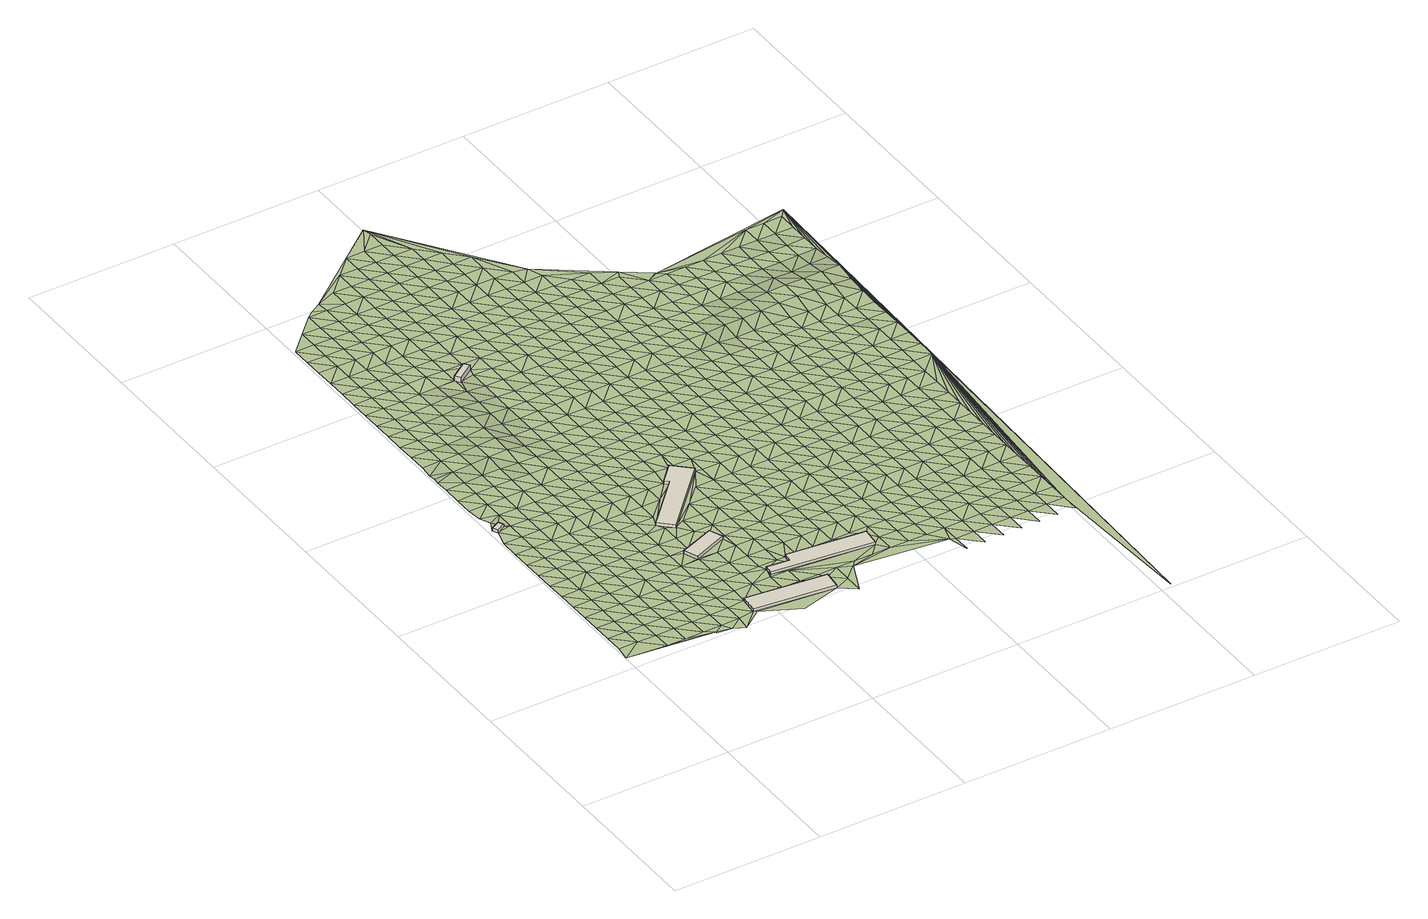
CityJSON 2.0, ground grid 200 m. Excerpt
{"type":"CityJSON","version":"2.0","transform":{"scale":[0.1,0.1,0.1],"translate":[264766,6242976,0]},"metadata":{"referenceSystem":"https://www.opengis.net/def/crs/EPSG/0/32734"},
"CityObjects":{
"building1":{"type":"Building","attributes":{"building":"industrial","building:levels":1,"building_height":4.1,"plus_code":"4FRW3FG4+V5X","ground_height":2.08,"roof_height":6.18},"geometry":[{"type":"Solid","lod":"1","boundaries":[[[[0,1,2,3]],[[1,4,5,2]],[[4,6,7,5]],[[6,0,3,7]],[[3,2,5,7]],[[6,4,1,0]]]]}]},
"building2":{"type":"Building","attributes":{"building":"industrial","building:levels":1,"building_height":4.1,"plus_code":"4FRW3FF5+R39","ground_height":3.79,"roof_height":7.89},"geometry":[{"type":"Solid","lod":"1","boundaries":[[[[8,9,10,11]],[[9,12,13,10]],[[12,14,15,13]],[[14,8,11,15]],[[11,10,13,15]],[[14,12,9,8]]]]}]},
"building3":{"type":"Building","attributes":{"building":"industrial","building:levels":1,"building_height":4.1,"plus_code":"4FRW3FG4+8X7","ground_height":2.59,"roof_height":6.69},"geometry":[{"type":"Solid","lod":"1","boundaries":[[[[16,17,18,19]],[[17,20,21,18]],[[20,22,23,21]],[[22,16,19,23]],[[19,18,21,23]],[[22,20,17,16]]]]}]},
"building4":{"type":"Building","attributes":{"building":"industrial","building:levels":1,"building_height":4.1,"plus_code":"4FRW3FG5+M33","ground_height":2.09,"roof_height":6.19},"geometry":[{"type":"Solid","lod":"1","boundaries":[[[[24,25,26,27]],[[25,28,29,26]],[[28,30,31,29]],[[30,32,33,31]],[[32,34,35,33]],[[34,24,27,35]],[[27,26,29,31,33,35]],[[34,32,30,28,25,24]]]]}]},
"building5":{"type":"Building","attributes":{"building":"industrial","building:levels":2,"building_height":6.9,"plus_code":"4FRW3FH4+VQW","ground_height":3.51,"roof_height":10.41},"geometry":[{"type":"Solid","lod":"1","boundaries":[[[[36,37,38,39]],[[37,40,41,38]],[[40,42,43,41]],[[42,36,39,43]],[[39,38,41,43]],[[42,40,37,36]]]]}]},
"building6":{"type":"Building","attributes":{"building":"industrial","building:levels":1,"building_height":4.1,"plus_code":"4FRW3FF5+XCR","ground_height":3.64,"roof_height":7.74},"geometry":[{"type":"Solid","lod":"1","boundaries":[[[[44,45,46,47]],[[45,48,49,46]],[[48,50,51,49]],[[50,52,53,51]],[[52,54,55,53]],[[54,44,47,55]],[[47,46,49,51,53,55]],[[54,52,50,48,45,44]]]]}]},
"terrain1":{"type":"TINRelief","geometry":[{"type":"CompositeSurface","lod":"1","boundaries":[[[56,57,58]],[[56,58,59]],[[60,59,61]],[[58,57,62]],[[61,59,58]],[[63,60,64]],[[64,60,61]],[[65,63,66]],[[61,58,67]],[[63,64,66]],[[67,58,62]],[[68,65,69]],[[61,70,64]],[[69,65,66]],[[57,71,62]],[[70,61,67]],[[72,68,73]],[[64,74,66]],[[73,68,69]],[[67,62,75]],[[64,70,74]],[[76,77,72]],[[69,66,78]],[[73,76,72]],[[70,67,79]],[[74,78,66]],[[77,80,81]],[[75,79,67]],[[82,73,69]],[[76,80,77]],[[70,83,74]],[[82,69,78]],[[71,75,62]],[[84,85,81]],[[79,83,70]],[[80,84,81]],[[78,74,86]],[[76,73,87]],[[82,88,73]],[[75,89,79]],[[90,91,85]],[[83,86,74]],[[80,76,87]],[[73,88,87]],[[84,90,85]],[[92,82,78]],[[83,79,93]],[[86,92,78]],[[75,71,89]],[[91,94,95]],[[80,96,84]],[[89,93,79]],[[90,94,91]],[[97,88,82]],[[96,80,87]],[[83,98,86]],[[99,4,100]],[[92,97,82]],[[90,84,101]],[[93,98,83]],[[88,102,87]],[[103,95,94]],[[1,95,103]],[[101,84,96]],[[92,86,104]],[[97,102,88]],[[105,100,106]],[[1,103,4]],[[89,107,93]],[[90,108,94]],[[106,100,4]],[[98,104,86]],[[107,89,71]],[[109,110,105]],[[111,96,87]],[[90,101,108]],[[103,106,4]],[[112,71,113]],[[114,110,109]],[[102,111,87]],[[106,109,105]],[[98,93,115]],[[97,92,116]],[[103,94,117]],[[104,118,92]],[[101,96,119]],[[107,71,112]],[[115,93,107]],[[117,94,108]],[[102,97,116]],[[114,120,121]],[[92,118,116]],[[111,119,96]],[[98,122,104]],[[106,103,123]],[[109,120,114]],[[124,108,101]],[[122,98,115]],[[123,103,117]],[[125,121,126]],[[102,127,111]],[[119,124,101]],[[118,104,128]],[[129,109,106]],[[127,102,116]],[[107,112,130]],[[120,126,121]],[[125,131,132]],[[115,107,130]],[[128,104,122]],[[132,131,133]],[[123,129,106]],[[119,111,134]],[[117,108,135]],[[124,136,108]],[[112,137,130]],[[118,138,116]],[[139,120,109]],[[126,131,125]],[[134,111,127]],[[140,133,141]],[[115,142,122]],[[135,123,117]],[[138,118,128]],[[135,108,136]],[[109,129,139]],[[143,124,119]],[[140,141,144]],[[142,115,130]],[[131,141,133]],[[127,116,145]],[[126,120,146]],[[134,143,119]],[[128,122,147]],[[148,129,123]],[[145,116,138]],[[146,120,139]],[[136,124,149]],[[150,144,151]],[[147,122,142]],[[130,137,152]],[[123,135,148]],[[127,153,134]],[[154,131,126]],[[143,149,124]],[[151,144,141]],[[128,155,138]],[[127,145,153]],[[146,154,126]],[[142,130,152]],[[139,129,156]],[[157,150,158]],[[128,147,155]],[[129,148,159]],[[160,152,137]],[[161,143,134]],[[135,136,162]],[[131,163,141]],[[149,164,136]],[[158,150,151]],[[145,138,165]],[[156,146,139]],[[134,153,161]],[[156,129,159]],[[131,154,163]],[[142,12,147]],[[135,162,148]],[[166,157,167]],[[155,165,138]],[[162,136,164]],[[142,152,12]],[[149,143,168]],[[151,141,169]],[[157,158,167]],[[153,145,170]],[[171,154,146]],[[161,168,143]],[[169,141,163]],[[155,147,172]],[[159,148,173]],[[174,166,175]],[[165,170,145]],[[146,156,171]],[[176,164,149]],[[172,147,12]],[[151,177,158]],[[173,148,162]],[[175,166,167]],[[178,161,153]],[[168,176,149]],[[177,151,169]],[[179,165,155]],[[159,180,156]],[[163,154,181]],[[174,182,183]],[[170,178,153]],[[154,171,184]],[[158,185,167]],[[155,172,179]],[[180,159,173]],[[182,174,175]],[[168,161,186]],[[162,164,187]],[[169,163,181]],[[176,188,164]],[[181,154,184]],[[185,158,177]],[[189,170,165]],[[156,190,171]],[[191,183,192]],[[178,186,161]],[[173,162,187]],[[175,167,193]],[[165,179,189]],[[188,187,164]],[[190,156,180]],[[183,182,192]],[[172,12,194]],[[195,176,168]],[[169,196,177]],[[193,167,185]],[[197,178,170]],[[184,171,198]],[[199,191,200]],[[186,195,168]],[[196,169,181]],[[179,172,194]],[[173,201,180]],[[12,202,194]],[[175,203,182]],[[189,204,170]],[[198,171,190]],[[200,191,192]],[[197,170,205]],[[206,188,176]],[[170,204,205]],[[185,177,207]],[[187,201,173]],[[203,175,193]],[[208,186,178]],[[184,209,181]],[[195,206,176]],[[207,177,196]],[[152,160,210]],[[211,189,179]],[[178,197,208]],[[190,180,212]],[[192,182,213]],[[199,214,215]],[[209,184,198]],[[200,216,199]],[[185,217,193]],[[211,179,194]],[[201,212,180]],[[182,203,213]],[[187,188,218]],[[196,181,219]],[[220,215,214]],[[206,221,188]],[[185,207,217]],[[199,216,214]],[[189,222,204]],[[223,195,186]],[[192,224,200]],[[208,225,186]],[[219,181,209]],[[202,226,194]],[[201,187,218]],[[198,190,227]],[[203,193,228]],[[222,189,211]],[[188,221,218]],[[212,229,190]],[[224,192,213]],[[195,230,206]],[[231,205,204]],[[196,232,207]],[[220,233,234]],[[186,225,223]],[[193,217,228]],[[235,210,160]],[[209,198,227]],[[236,216,200]],[[190,229,227]],[[232,196,219]],[[237,202,12]],[[214,233,220]],[[230,195,223]],[[201,238,212]],[[213,203,239]],[[231,204,222]],[[224,236,200]],[[240,221,206]],[[211,194,241]],[[217,207,242]],[[226,243,194]],[[238,201,218]],[[239,203,228]],[[208,197,16]],[[206,230,240]],[[209,244,219]],[[242,207,232]],[[233,245,234]],[[211,246,222]],[[247,225,208]],[[229,212,248]],[[213,249,224]],[[216,250,214]],[[244,209,227]],[[241,194,243]],[[236,251,216]],[[225,252,223]],[[217,253,228]],[[248,212,238]],[[230,223,252]],[[239,249,213]],[[254,234,245]],[[231,255,205]],[[218,221,256]],[[232,219,257]],[[233,214,250]],[[240,258,221]],[[246,211,241]],[[253,217,242]],[[216,251,250]],[[229,259,227]],[[260,236,224]],[[225,247,252]],[[202,237,226]],[[257,219,244]],[[243,226,261]],[[231,222,262]],[[238,218,256]],[[239,228,263]],[[246,264,222]],[[256,221,258]],[[259,229,248]],[[241,243,265]],[[249,260,224]],[[247,208,16]],[[232,266,242]],[[233,267,245]],[[228,253,263]],[[244,227,268]],[[269,251,236]],[[262,222,264]],[[232,257,266]],[[265,243,270]],[[230,271,240]],[[250,267,233]],[[238,272,248]],[[249,239,273]],[[268,227,259]],[[260,269,236]],[[252,247,274]],[[243,261,270]],[[254,245,275]],[[272,238,256]],[[231,262,255]],[[273,239,263]],[[258,240,271]],[[244,276,257]],[[246,241,277]],[[242,278,253]],[[242,266,279]],[[267,275,245]],[[277,264,246]],[[226,237,261]],[[259,248,280]],[[251,281,250]],[[276,244,268]],[[269,282,251]],[[263,253,278]],[[260,249,283]],[[280,248,272]],[[242,279,278]],[[249,273,284]],[[274,247,285]],[[256,258,286]],[[266,257,287]],[[247,16,285]],[[267,250,281]],[[251,282,281]],[[275,288,254]],[[16,255,289]],[[255,262,289]],[[274,290,252]],[[259,291,268]],[[260,283,269]],[[277,241,292]],[[257,276,287]],[[249,284,283]],[[270,261,293]],[[262,264,294]],[[272,256,286]],[[263,295,273]],[[277,296,264]],[[258,271,286]],[[259,280,291]],[[289,285,16]],[[254,288,297]],[[279,266,298]],[[267,299,275]],[[300,271,230]],[[295,263,278]],[[294,289,262]],[[276,268,301]],[[302,282,269]],[[294,264,296]],[[274,285,303]],[[298,266,287]],[[299,267,281]],[[293,261,237]],[[272,304,280]],[[284,273,305]],[[268,291,301]],[[269,283,302]],[[306,277,292]],[[277,306,296]],[[288,275,307]],[[303,290,274]],[[304,272,286]],[[305,273,295]],[[308,285,289]],[[287,276,309]],[[278,279,310]],[[279,298,311]],[[307,275,299]],[[291,280,312]],[[281,282,313]],[[283,284,314]],[[289,294,308]],[[309,276,301]],[[270,293,315]],[[302,316,282]],[[295,278,310]],[[288,317,297]],[[312,280,304]],[[318,237,210]],[[279,311,310]],[[284,305,319]],[[320,286,271]],[[287,321,298]],[[299,281,313]],[[318,210,322]],[[306,323,296]],[[282,316,313]],[[319,314,284]],[[288,307,317]],[[294,296,323]],[[303,285,324]],[[291,325,301]],[[302,283,326]],[[285,308,327]],[[315,293,237]],[[321,287,309]],[[304,286,320]],[[295,328,305]],[[325,291,312]],[[265,270,329]],[[326,283,314]],[[330,323,306]],[[331,297,332]],[[252,290,28]],[[320,271,300]],[[303,324,290]],[[298,333,311]],[[299,334,307]],[[305,335,319]],[[324,285,327]],[[328,295,310]],[[297,317,332]],[[318,315,237]],[[308,294,336]],[[309,301,337]],[[316,302,338]],[[314,319,335]],[[298,321,333]],[[334,299,313]],[[304,339,312]],[[315,340,270]],[[323,336,294]],[[337,301,325]],[[338,302,326]],[[335,305,341]],[[339,304,320]],[[342,310,311]],[[317,307,343]],[[332,344,331]],[[341,305,328]],[[318,322,345]],[[346,327,308]],[[309,347,321]],[[348,290,324]],[[311,333,342]],[[343,307,334]],[[325,312,349]],[[316,350,313]],[[336,346,308]],[[347,309,337]],[[338,351,316]],[[326,314,40]],[[318,345,315]],[[352,323,330]],[[328,310,353]],[[317,354,332]],[[290,348,355]],[[349,312,339]],[[335,341,356]],[[324,327,357]],[[333,321,358]],[[334,313,350]],[[353,310,342]],[[316,351,350]],[[354,317,343]],[[323,352,336]],[[337,325,359]],[[330,360,352]],[[361,338,326]],[[346,357,327]],[[358,321,347]],[[362,339,320]],[[356,37,335]],[[344,332,363]],[[328,364,341]],[[325,349,359]],[[326,40,361]],[[365,348,324]],[[340,315,345]],[[333,366,342]],[[334,367,343]],[[50,330,306]],[[364,328,353]],[[355,28,290]],[[363,332,354]],[[368,346,336]],[[347,337,369]],[[349,339,362]],[[340,329,270]],[[370,351,338]],[[357,365,324]],[[366,333,358]],[[350,367,334]],[[341,371,356]],[[336,352,368]],[[359,369,337]],[[338,361,370]],[[361,40,37]],[[355,348,372]],[[373,344,363]],[[353,342,374]],[[354,343,375]],[[341,364,371]],[[347,376,358]],[[377,350,351]],[[365,372,348]],[[374,342,366]],[[367,375,343]],[[378,37,356]],[[379,357,346]],[[349,380,359]],[[368,381,346]],[[369,376,347]],[[349,362,380]],[[330,50,360]],[[351,370,377]],[[352,360,382]],[[353,383,364]],[[356,371,378]],[[340,345,384]],[[385,361,37]],[[365,357,379]],[[366,358,386]],[[367,350,387]],[[346,381,379]],[[363,354,388]],[[372,389,355]],[[383,353,374]],[[375,390,354]],[[391,380,362]],[[382,368,352]],[[28,391,362]],[[369,359,392]],[[360,393,382]],[[370,361,385]],[[28,355,389]],[[376,386,358]],[[344,373,394]],[[387,350,377]],[[371,364,395]],[[37,378,385]],[[373,363,388]],[[380,392,359]],[[354,390,388]],[[365,396,372]],[[367,397,375]],[[395,364,383]],[[398,381,368]],[[369,399,376]],[[374,366,400]],[[379,396,365]],[[386,401,366]],[[397,367,387]],[[380,391,402]],[[371,403,378]],[[360,50,393]],[[377,370,404]],[[368,382,398]],[[402,391,28]],[[392,399,369]],[[370,385,405]],[[389,406,28]],[[389,372,407]],[[383,374,400]],[[390,375,408]],[[409,384,345]],[[366,401,400]],[[403,371,395]],[[340,384,329]],[[410,373,388]],[[381,411,379]],[[386,376,412]],[[387,377,404]],[[396,407,372]],[[404,370,405]],[[408,375,397]],[[28,406,402]],[[380,413,392]],[[378,414,385]],[[381,398,411]],[[412,376,399]],[[394,373,410]],[[382,393,415]],[[383,416,395]],[[390,417,388]],[[380,402,413]],[[414,378,403]],[[396,379,418]],[[406,389,419]],[[394,420,344]],[[401,386,421]],[[387,422,397]],[[407,423,389]],[[400,416,383]],[[417,390,408]],[[382,415,398]],[[399,392,424]],[[393,425,415]],[[405,385,426]],[[411,418,379]],[[421,386,412]],[[422,387,404]],[[425,393,50]],[[406,419,402]],[[403,395,427]],[[410,388,428]],[[419,389,423]],[[392,413,424]],[[426,385,414]],[[429,407,396]],[[384,409,329]],[[408,397,430]],[[416,427,395]],[[428,388,417]],[[398,431,411]],[[412,399,432]],[[400,401,433]],[[405,434,404]],[[418,429,396]],[[435,401,421]],[[430,397,422]],[[413,402,436]],[[431,398,415]],[[410,437,394]],[[424,432,399]],[[434,405,426]],[[438,423,407]],[[416,400,433]],[[414,403,439]],[[408,440,417]],[[436,402,419]],[[401,435,433]],[[427,441,403]],[[410,428,437]],[[418,411,442]],[[412,443,421]],[[422,404,444]],[[429,438,407]],[[329,409,445]],[[408,430,440]],[[445,50,329]],[[409,345,446]],[[413,447,424]],[[426,414,439]],[[442,411,431]],[[432,443,412]],[[403,441,439]],[[50,448,425]],[[444,404,434]],[[415,425,449]],[[416,450,427]],[[428,417,451]],[[447,413,436]],[[394,437,452]],[[419,423,453]],[[435,421,454]],[[422,455,430]],[[438,456,423]],[[450,416,433]],[[440,451,417]],[[50,445,448]],[[431,415,449]],[[457,429,418]],[[432,424,458]],[[425,448,449]],[[426,459,434]],[[418,442,460]],[[443,454,421]],[[455,422,444]],[[420,394,452]],[[409,461,445]],[[436,419,453]],[[441,427,462]],[[420,463,344]],[[437,428,464]],[[453,423,456]],[[458,424,447]],[[459,426,439]],[[429,457,438]],[[440,430,465]],[[418,460,457]],[[462,427,450]],[[451,464,428]],[[431,466,442]],[[432,467,443]],[[433,435,468]],[[444,434,469]],[[454,470,435]],[[465,430,455]],[[448,445,471]],[[436,472,447]],[[441,473,439]],[[466,431,449]],[[474,452,437]],[[467,432,458]],[[469,434,459]],[[475,456,438]],[[450,433,468]],[[471,445,461]],[[440,476,451]],[[453,472,436]],[[435,470,468]],[[473,441,462]],[[464,474,437]],[[460,442,477]],[[454,443,478]],[[479,455,444]],[[438,457,475]],[[476,440,465]],[[448,480,449]],[[458,447,481]],[[459,439,482]],[[477,442,466]],[[420,452,483]],[[478,443,467]],[[469,479,444]],[[461,409,446]],[[450,484,462]],[[480,448,471]],[[464,451,485]],[[472,481,447]],[[482,439,473]],[[474,483,452]],[[453,456,486]],[[470,454,487]],[[465,455,488]],[[475,489,456]],[[484,450,468]],[[476,485,451]],[[466,449,490]],[[457,460,491]],[[459,492,469]],[[460,477,493]],[[487,454,478]],[[479,488,455]],[[471,461,494]],[[472,453,486]],[[467,458,495]],[[473,462,496]],[[490,449,480]],[[464,497,474]],[[486,456,489]],[[481,498,458]],[[492,459,482]],[[483,499,420]],[[491,475,457]],[[470,500,468]],[[460,493,491]],[[496,462,484]],[[485,497,464]],[[466,501,477]],[[478,467,495]],[[479,469,502]],[[465,503,476]],[[458,498,495]],[[500,470,487]],[[488,504,465]],[[480,471,505]],[[472,506,481]],[[473,507,482]],[[501,466,490]],[[483,474,508]],[[469,492,502]],[[461,446,494]],[[509,489,475]],[[484,468,510]],[[494,505,471]],[[485,476,503]],[[506,472,486]],[[473,496,507]],[[465,504,503]],[[497,508,474]],[[493,477,511]],[[478,512,487]],[[488,479,513]],[[475,491,509]],[[510,468,500]],[[480,514,490]],[[498,481,515]],[[492,482,516]],[[499,463,420]],[[511,477,501]],[[499,483,517]],[[512,478,495]],[[502,513,479]],[[484,518,496]],[[505,514,480]],[[485,519,497]],[[515,481,506]],[[482,507,516]],[[483,508,517]],[[493,520,491]],[[486,489,521]],[[500,487,522]],[[523,504,488]],[[489,509,524]],[[518,484,510]],[[503,519,485]],[[501,490,525]],[[498,526,495]],[[492,527,502]],[[520,493,511]],[[522,487,512]],[[513,523,488]],[[528,505,494]],[[506,486,521]],[[507,496,529]],[[514,525,490]],[[508,497,530]],[[521,489,524]],[[526,498,515]],[[446,528,494]],[[492,516,527]],[[531,446,532]],[[533,499,517]],[[491,534,509]],[[500,535,510]],[[496,518,529]],[[519,530,497]],[[512,495,536]],[[513,502,537]],[[504,538,503]],[[534,491,520]],[[500,522,535]],[[523,539,504]],[[446,531,528]],[[533,540,499]],[[514,505,541]],[[511,501,542]],[[506,543,515]],[[507,544,516]],[[525,545,501]],[[508,546,517]],[[536,495,526]],[[527,537,502]],[[540,463,499]],[[524,509,547]],[[528,541,505]],[[519,503,538]],[[543,506,521]],[[544,507,529]],[[504,539,538]],[[530,546,508]],[[511,542,520]],[[512,548,522]],[[510,549,518]],[[550,523,513]],[[501,545,542]],[[547,509,534]],[[510,535,551]],[[552,525,514]],[[526,515,553]],[[554,527,516]],[[533,517,555]],[[548,512,536]],[[537,550,513]],[[556,528,531]],[[524,557,521]],[[529,518,549]],[[541,552,514]],[[519,558,530]],[[553,515,543]],[[510,551,549]],[[554,516,544]],[[546,555,517]],[[559,534,520]],[[535,522,560]],[[556,531,561]],[[562,539,523]],[[557,524,547]],[[533,555,540]],[[538,558,519]],[[563,545,525]],[[526,564,536]],[[537,527,565]],[[520,542,559]],[[522,548,560]],[[540,555,463]],[[550,562,523]],[[566,541,528]],[[543,521,567]],[[529,568,544]],[[552,563,525]],[[546,530,569]],[[526,553,564]],[[527,554,565]],[[551,535,570]],[[528,556,566]],[[567,521,557]],[[549,568,529]],[[558,569,530]],[[571,547,534]],[[548,536,572]],[[537,573,550]],[[538,539,574]],[[559,575,534]],[[570,535,560]],[[562,576,539]],[[577,552,541]],[[545,578,542]],[[543,579,553]],[[554,544,580]],[[555,581,463]],[[563,582,545]],[[555,546,581]],[[536,564,572]],[[573,537,565]],[[557,547,571]],[[541,566,577]],[[534,575,571]],[[579,543,567]],[[568,580,544]],[[539,576,574]],[[546,569,581]],[[578,559,542]],[[560,548,583]],[[549,551,584]],[[562,550,585]],[[545,582,578]],[[586,558,538]],[[551,570,587]],[[563,552,588]],[[564,553,589]],[[554,590,565]],[[583,548,572]],[[585,550,573]],[[566,556,591]],[[557,592,567]],[[568,549,584]],[[588,552,577]],[[558,586,569]],[[589,553,579]],[[551,587,584]],[[580,590,554]],[[538,574,586]],[[581,593,463]],[[594,575,559]],[[560,595,570]],[[591,556,596]],[[562,597,576]],[[571,592,557]],[[598,582,563]],[[564,599,572]],[[600,573,565]],[[559,578,594]],[[595,560,583]],[[562,585,597]],[[579,567,601]],[[568,602,580]],[[588,598,563]],[[593,581,569]],[[599,564,589]],[[590,600,565]],[[577,566,603]],[[575,604,571]],[[570,605,587]],[[566,591,606]],[[574,576,607]],[[592,601,567]],[[602,568,584]],[[593,569,586]],[[583,572,608]],[[585,573,609]],[[575,594,604]],[[570,595,605]],[[607,576,597]],[[603,588,577]],[[582,610,578]],[[603,566,606]],[[590,580,611]],[[598,612,582]],[[608,572,599]],[[600,609,573]],[[463,593,613]],[[592,571,614]],[[615,589,579]],[[616,584,587]],[[574,617,586]],[[601,618,579]],[[611,580,602]],[[578,610,594]],[[583,619,595]],[[620,597,585]],[[582,612,610]],[[604,614,571]],[[587,605,616]],[[617,574,607]],[[621,598,588]],[[589,615,599]],[[622,600,590]],[[617,593,586]],[[579,618,615]],[[619,583,608]],[[609,620,585]],[[606,591,623]],[[624,601,592]],[[602,584,625]],[[588,603,621]],[[622,590,611]],[[594,626,604]],[[605,595,627]],[[591,628,623]],[[614,624,592]],[[616,625,584]],[[612,598,629]],[[630,608,599]],[[609,600,631]],[[607,597,632]],[[626,594,610]],[[627,595,619]],[[620,633,597]],[[606,634,603]],[[635,618,601]],[[602,636,611]],[[629,598,621]],[[599,615,630]],[[600,622,631]],[[617,613,593]],[[614,604,637]],[[617,607,613]],[[605,638,616]],[[634,606,623]],[[624,635,601]],[[625,636,602]],[[632,597,633]],[[609,639,620]],[[637,604,626]],[[638,605,627]],[[603,640,621]],[[612,641,610]],[[642,619,608]],[[622,611,643]],[[629,644,612]],[[630,645,608]],[[607,632,613]],[[631,639,609]],[[615,618,646]],[[625,616,647]],[[640,603,634]],[[635,648,618]],[[636,643,611]],[[626,610,641]],[[649,624,614]],[[627,619,642]],[[633,620,650]],[[612,644,641]],[[614,637,651]],[[608,645,642]],[[647,616,638]],[[652,629,621]],[[646,630,615]],[[618,648,646]],[[639,650,620]],[[653,634,623]],[[624,649,635]],[[625,654,636]],[[621,640,652]],[[655,631,622]],[[614,651,649]],[[643,656,622]],[[626,657,637]],[[627,658,638]],[[623,659,653]],[[632,633,660]],[[654,625,647]],[[661,644,629]],[[662,645,630]],[[631,655,639]],[[657,626,641]],[[642,658,627]],[[622,656,655]],[[650,660,633]],[[640,634,663]],[[664,648,635]],[[643,636,665]],[[629,652,661]],[[630,646,662]],[[651,637,666]],[[647,638,667]],[[634,653,663]],[[635,649,664]],[[636,654,665]],[[644,668,641]],[[645,669,642]],[[670,650,639]],[[666,637,657]],[[671,613,632]],[[658,667,638]],[[652,640,672]],[[656,643,673]],[[644,661,668]],[[645,662,669]],[[670,639,655]],[[646,648,674]],[[672,640,663]],[[664,675,648]],[[673,643,665]],[[632,660,671]],[[657,641,676]],[[649,651,677]],[[658,642,678]],[[647,679,654]],[[680,660,650]],[[651,666,681]],[[667,682,647]],[[661,652,683]],[[646,674,662]],[[656,684,655]],[[668,676,641]],[[648,675,674]],[[669,678,642]],[[670,680,650]],[[663,653,685]],[[677,664,649]],[[665,654,679]],[[683,652,672]],[[651,681,677]],[[647,682,679]],[[684,656,673]],[[657,686,666]],[[687,667,658]],[[685,653,688]],[[662,689,669]],[[670,655,690]],[[676,686,657]],[[678,687,658]],[[680,671,660]],[[691,672,663]],[[692,668,661]],[[693,675,664]],[[665,694,673]],[[661,683,695]],[[689,662,674]],[[690,655,684]],[[681,666,696]],[[697,682,667]],[[685,691,663]],[[698,613,671]],[[664,677,693]],[[679,694,665]],[[668,692,676]],[[678,669,699]],[[700,680,670]],[[695,692,661]],[[686,696,666]],[[687,697,667]],[[683,672,701]],[[684,673,702]],[[699,669,689]],[[670,690,700]],[[681,703,677]],[[674,675,704]],[[691,701,672]],[[675,693,705]],[[694,702,673]],[[706,686,676]],[[682,707,679]],[[696,703,681]],[[697,708,682]],[[709,695,683]],[[689,674,704]],[[710,687,678]],[[671,680,698]],[[676,692,706]],[[675,705,704]],[[678,699,711]],[[680,700,712]],[[691,685,713]],[[677,714,693]],[[694,679,707]],[[701,709,683]],[[690,684,715]],[[682,708,707]],[[702,716,684]],[[687,710,697]],[[713,685,717]],[[703,714,677]],[[678,711,710]],[[680,712,698]],[[718,696,686]],[[689,719,699]],[[690,715,700]],[[706,720,686]],[[684,716,715]],[[692,695,721]],[[705,693,722]],[[723,702,694]],[[709,724,695]],[[719,689,704]],[[725,701,691]],[[703,696,718]],[[726,708,697]],[[691,713,727]],[[686,720,718]],[[714,722,693]],[[707,723,694]],[[721,706,692]],[[711,699,728]],[[729,712,700]],[[721,695,724]],[[697,710,726]],[[701,725,709]],[[705,730,704]],[[691,727,725]],[[716,702,731]],[[728,699,719]],[[729,700,715]],[[703,732,714]],[[698,712,729]],[[722,730,705]],[[723,731,702]],[[733,720,706]],[[707,708,734]],[[718,732,703]],[[726,735,708]],[[736,724,709]],[[719,704,737]],[[710,711,738]],[[739,715,716]],[[706,721,733]],[[711,728,740]],[[722,714,741]],[[707,734,723]],[[709,725,736]],[[730,737,704]],[[708,735,734]],[[731,739,716]],[[720,742,718]],[[738,726,710]],[[732,741,714]],[[711,740,738]],[[743,698,729]],[[719,744,728]],[[745,729,715]],[[720,733,742]],[[721,724,746]],[[747,731,723]],[[736,748,724]],[[737,744,719]],[[739,745,715]],[[732,718,749]],[[750,730,722]],[[751,735,726]],[[741,752,722]],[[723,734,747]],[[753,713,754]],[[721,746,733]],[[740,728,755]],[[746,724,748]],[[742,749,718]],[[743,729,756]],[[726,738,751]],[[730,750,737]],[[722,752,750]],[[744,755,728]],[[756,729,757]],[[745,757,729]],[[758,741,732]],[[759,739,731]],[[747,760,731]],[[733,761,742]],[[740,762,738]],[[735,763,734]],[[749,758,732]],[[735,751,764]],[[765,744,737]],[[739,759,745]],[[761,733,746]],[[755,762,740]],[[731,760,759]],[[766,752,741]],[[763,747,734]],[[737,750,765]],[[735,764,763]],[[749,742,767]],[[738,768,751]],[[758,766,741]],[[769,757,745]],[[767,742,761]],[[762,768,738]],[[713,753,727]],[[770,755,744]],[[771,760,747]],[[772,756,757]],[[765,773,744]],[[745,759,769]],[[750,752,774]],[[764,751,775]],[[766,776,752]],[[747,763,771]],[[753,725,727]],[[777,758,749]],[[762,755,770]],[[749,767,778]],[[744,773,770]],[[768,775,751]],[[774,765,750]],[[752,776,774]],[[769,772,757]],[[725,753,736]],[[758,777,766]],[[764,779,763]],[[759,760,780]],[[749,778,777]],[[760,771,781]],[[762,782,768]],[[764,775,779]],[[753,748,736]],[[783,773,765]],[[780,769,759]],[[770,782,762]],[[760,781,780]],[[772,784,756]],[[785,776,766]],[[763,786,771]],[[765,774,783]],[[748,753,746]],[[775,768,787]],[[766,777,785]],[[786,763,779]],[[773,788,770]],[[789,772,769]],[[782,787,768]],[[761,746,753]],[[781,771,790]],[[773,783,788]],[[769,780,789]],[[774,776,791]],[[785,792,776]],[[790,771,786]],[[761,753,767]],[[782,770,793]],[[794,779,775]],[[787,795,775]],[[774,791,783]],[[781,796,780]],[[776,792,791]],[[788,793,770]],[[772,789,784]],[[767,753,778]],[[779,794,786]],[[794,775,795]],[[796,781,790]],[[797,787,782]],[[753,777,778]],[[783,798,788]],[[780,799,789]],[[793,797,782]],[[800,790,786]],[[798,783,791]],[[799,780,796]],[[777,753,785]],[[801,795,787]],[[786,794,800]],[[793,788,802]],[[784,789,803]],[[797,801,787]],[[753,792,785]],[[802,788,798]],[[803,789,799]],[[804,796,790]],[[784,805,756]],[[800,806,790]],[[753,791,792]],[[794,795,807]],[[801,808,795]],[[753,754,809]],[[810,797,793]],[[799,796,804]],[[793,802,811]],[[790,806,804]],[[812,784,803]],[[791,753,798]],[[807,800,794]],[[807,795,808]],[[797,810,801]],[[793,811,810]],[[798,753,802]],[[799,813,803]],[[814,806,800]],[[804,813,799]],[[815,808,801]],[[800,807,814]],[[811,802,816]],[[812,803,817]],[[801,810,815]],[[806,818,804]],[[816,802,753]],[[813,817,803]],[[806,814,818]],[[807,808,819]],[[784,812,805]],[[815,820,808]],[[810,811,821]],[[813,804,822]],[[811,816,823]],[[817,824,812]],[[807,819,814]],[[819,808,820]],[[818,822,804]],[[821,815,810]],[[811,823,821]],[[825,817,813]],[[814,826,818]],[[822,825,813]],[[827,820,815]],[[826,814,819]],[[824,805,812]],[[828,824,817]],[[815,821,827]],[[822,818,829]],[[756,805,809]],[[825,828,817]],[[829,818,826]],[[819,820,830]],[[820,827,831]],[[828,832,824]],[[826,819,830]],[[833,825,822]],[[831,830,820]],[[822,829,834]],[[824,832,805]],[[825,833,828]],[[822,834,833]],[[826,835,829]],[[809,816,753]],[[835,826,830]],[[836,832,828]],[[823,816,809]],[[834,829,837]],[[828,833,836]],[[821,823,809]],[[837,829,835]],[[838,805,832]],[[809,827,821]],[[836,839,832]],[[833,834,840]],[[834,837,841]],[[831,827,809]],[[832,839,838]],[[840,836,833]],[[834,841,840]],[[831,809,830]],[[842,839,836]],[[835,830,809]],[[836,840,842]],[[809,837,835]],[[805,838,809]],[[838,839,843]],[[841,837,809]],[[839,842,844]],[[840,841,809]],[[839,844,843]],[[809,842,840]],[[838,843,809]],[[844,842,809]],[[844,809,843]]]}]}
},
"vertices":[
[89,5104,21],[206,5164,21],[206,5164,62],[89,5104,62],[170,5234,21],[170,5234,62],[53,5174,21],[53,5174,62],
[2808,2040,38],[2836,2282,38],[2836,2282,79],[2808,2040,79],[1762,2407,38],[1762,2407,79],[1733,2165,38],[1733,2165,79],
[2153,3772,26],[1686,3590,26],[1686,3590,67],[2153,3772,67],[1758,3407,26],[1758,3407,67],[2225,3590,26],[2225,3590,67],
[1712,4242,21],[1891,4074,21],[1891,4074,62],[1712,4242,62],[2686,4908,21],[2686,4908,62],[2457,5125,21],[2457,5125,62],[2237,4894,21],[2237,4894,62],[2288,4846,21],[2288,4846,62],
[1323,7845,35],[1547,8001,35],[1547,8001,104],[1323,7845,104],[1498,8070,35],[1498,8070,104],[1274,7915,35],[1274,7915,104],
[2318,2793,36],[2305,2680,36],[2305,2680,77],[2318,2793,77],[3652,2529,36],[3652,2529,77],[3678,2766,36],[3678,2766,77],[2635,2882,36],[2635,2882,77],[2621,2759,36],[2621,2759,77],
[30,2385,30],[1,2187,32],[279,2385,30],[30,2635,27],[30,2885,25],[279,2635,27],[528,2135,36],[30,3140,23],[279,2885,25],[30,3390,22],[279,3140,23],[528,2385,32],[30,3640,20],[279,3390,22],[528,2635,29],[1153,2053,39],[30,3890,19],[279,3640,23],[528,2885,26],[777,2135,37],[279,3890,21],[30,4140,19],[528,3140,26],[777,2385,33],[279,4140,20],[30,4390,18],[528,3390,25],[777,2635,29],[279,4390,19],[30,4640,17],[777,2885,27],[528,3890,24],[528,3640,23],[1027,2135,37],[279,4640,18],[30,4890,18],[777,3140,26],[1027,2385,33],[279,4890,17],[89,5104,24],[528,4140,22],[777,3390,25],[1027,2635,29],[53,5174,24],[115,5309,26],[528,4390,21],[777,3640,24],[279,5140,21],[1027,2885,27],[47,5443,26],[279,5390,26],[1276,2135,39],[528,4640,19],[279,5640,31],[30,5640,25],[777,3890,26],[1350,2013,39],[1151,2037,39],[30,5890,24],[1276,2385,35],[1027,3390,25],[528,4890,18],[1027,3140,26],[777,4140,24],[279,5890,34],[30,6140,25],[1276,2635,31],[528,5140,21],[777,4390,22],[28,6318,24],[279,6140,34],[1027,3640,26],[1276,2885,29],[528,5390,25],[1525,2135,41],[279,6390,41],[30,6390,24],[22,6483,24],[1027,3890,26],[777,4890,18],[777,4640,20],[1496,1933,46],[1276,3140,27],[528,5640,30],[30,6645,37],[279,6645,42],[1525,2385,36],[1027,4140,24],[30,6895,36],[1276,3390,26],[528,5890,36],[1525,2635,33],[777,5140,19],[1027,4390,22],[30,7145,31],[279,6895,37],[1733,2165,42],[1276,3640,26],[528,6140,46],[1525,2885,30],[777,5640,27],[30,7395,31],[279,7145,31],[777,5390,23],[1774,2135,42],[1276,3890,25],[1027,4890,18],[528,6390,52],[1027,4640,19],[1525,3140,28],[30,7645,32],[279,7395,29],[1276,4140,24],[528,6645,45],[1525,3390,26],[777,5890,33],[1774,2635,35],[1027,5140,19],[30,7895,33],[279,7645,31],[1276,4390,23],[528,6895,32],[1525,3640,25],[1774,2885,32],[1027,5390,19],[777,6390,63],[279,7895,34],[30,8145,32],[777,6140,42],[528,7145,31],[1525,3890,26],[1276,4890,18],[1276,4640,21],[1774,3140,29],[1027,5640,20],[30,8395,33],[279,8145,34],[528,7395,31],[2023,2635,37],[1525,4140,25],[777,6645,62],[1686,3590,27],[1027,5890,25],[30,8645,32],[279,8395,33],[1276,5140,18],[2023,2385,39],[528,7645,34],[1774,3390,28],[1758,3407,28],[1525,4390,24],[777,6895,42],[1774,3640,27],[1027,6140,27],[2808,2040,41],[2023,2885,36],[1276,5390,19],[528,7895,34],[279,8895,31],[30,8895,31],[279,8645,33],[777,7145,44],[1525,4890,20],[1027,6390,74],[30,9145,33],[1525,4640,22],[2023,3140,33],[1774,4140,25],[528,8145,34],[1774,3890,26],[2272,2385,41],[1276,5890,20],[777,7395,43],[1276,5640,17],[1712,4242,25],[2023,3390,30],[1027,6645,85],[279,9145,32],[30,9395,34],[2272,1885,46],[528,8395,34],[2836,2282,40],[1525,5140,21],[777,7645,44],[1774,4390,24],[2318,2793,38],[1027,6895,77],[2272,2635,40],[1276,6140,30],[279,9395,33],[2272,2885,38],[2023,3890,27],[1525,5390,20],[777,7895,43],[528,8895,30],[528,8645,32],[1891,4074,25],[1027,7145,76],[279,9645,33],[2225,3590,29],[1774,4890,21],[1276,6390,29],[1774,4640,23],[1525,5640,16],[777,8145,39],[2521,2385,40],[2272,3390,32],[1027,7395,73],[2272,3140,34],[2305,2680,40],[1276,6645,25],[528,9145,31],[1525,5890,17],[777,8395,37],[2521,2635,40],[2023,4640,24],[1774,5140,21],[1027,7645,65],[2023,4140,25],[528,9395,31],[1525,6140,19],[2521,2885,39],[1276,7145,31],[1276,6895,34],[1774,5390,21],[777,8895,31],[777,8645,33],[1027,8145,44],[1027,7895,50],[2272,3890,26],[2023,4890,23],[1525,6390,17],[528,9645,31],[2272,3640,29],[2272,4390,24],[1774,5640,18],[2621,2759,40],[2770,2385,40],[2521,3390,33],[1276,7395,47],[2521,3140,36],[528,9895,31],[1525,6645,17],[777,9145,30],[2288,4846,23],[1774,5890,15],[1027,8395,39],[2272,4140,24],[2023,5140,24],[1276,7645,44],[2635,2882,39],[777,9395,30],[2521,3640,30],[1774,6140,15],[1525,7145,15],[1525,6895,17],[2023,5390,24],[1027,8895,33],[1274,7915,41],[3019,2385,38],[1027,8645,35],[777,9645,30],[3019,2135,39],[1276,7895,41],[2237,4894,23],[1774,6390,12],[3019,1885,40],[2770,3140,37],[2521,4140,24],[2023,5640,22],[1276,8145,39],[2521,3890,26],[1525,7395,21],[3652,2529,37],[2770,2885,40],[617,9965,31],[777,9895,31],[1774,6645,19],[1027,9145,31],[1323,7845,41],[2770,3390,34],[2023,5890,22],[1276,8395,37],[2272,5140,24],[3268,2385,38],[1525,7645,28],[1774,6895,25],[1027,9395,31],[762,10047,32],[3205,2305,38],[2770,3640,30],[2023,6140,21],[2521,4390,23],[2272,5390,24],[1276,8895,33],[1276,8645,34],[3019,3140,37],[1774,7145,16],[1027,9645,31],[2521,4640,22],[1525,7895,35],[2770,3890,27],[2023,6390,20],[2272,5640,24],[3019,2885,40],[1525,8145,35],[2457,5125,24],[1027,9895,31],[1774,7395,14],[2770,4140,24],[2023,6645,24],[1276,9145,31],[3019,3390,34],[2272,5890,25],[1525,8395,34],[1774,7645,24],[2770,4390,23],[1027,10150,32],[2023,6895,24],[1276,9395,30],[2272,6140,24],[1525,8645,35],[1774,7895,33],[3019,3890,27],[2521,5390,24],[3019,3640,31],[3268,3140,36],[2023,7145,22],[3517,2385,37],[1774,8145,32],[2272,6390,24],[1525,8895,33],[1276,9895,31],[2770,4640,22],[1276,9645,30],[2521,5140,24],[2521,5640,24],[3268,2885,39],[1276,10400,33],[2023,7395,24],[3019,4140,24],[1525,9145,31],[3268,3390,33],[2521,5890,24],[2272,6895,26],[2272,6645,25],[2770,5140,22],[2023,7645,27],[1774,8645,31],[1774,8395,29],[2770,4890,21],[3019,4390,23],[1525,9395,31],[3766,2385,37],[1276,10150,32],[3268,3640,31],[2521,6140,24],[2770,5390,24],[2023,7895,29],[3517,3140,36],[2272,7145,26],[1525,9645,31],[3268,3890,27],[3019,4890,20],[1525,10650,34],[2521,6390,25],[1774,8895,31],[3019,4640,22],[2770,5640,24],[3517,2885,38],[2023,8145,27],[2272,7395,26],[1525,9895,32],[3268,4140,25],[1774,9145,30],[3517,3390,33],[2770,5890,24],[2521,6895,28],[2023,8395,27],[2521,6645,26],[3019,5140,20],[1525,10150,32],[3268,4390,24],[2272,7895,31],[1774,9395,31],[2272,7645,29],[3517,3640,31],[2770,6140,24],[2023,8645,28],[3766,2635,37],[4447,2165,35],[3019,5390,21],[3766,2885,36],[3766,3140,34],[2521,7145,28],[1774,9645,32],[1525,10400,33],[3268,4890,20],[2770,6390,24],[2023,8895,27],[3268,4640,22],[3517,4140,25],[3019,5640,21],[2272,8145,31],[3517,3890,28],[4015,2385,37],[2521,7395,29],[1996,11027,32],[1774,9895,32],[2023,9145,28],[3766,3390,32],[3019,5890,22],[2770,6895,28],[2272,8395,28],[2770,6645,27],[4015,2635,36],[3268,5140,20],[2521,7645,32],[1774,10150,32],[3517,4390,25],[2023,9395,29],[3766,3640,30],[3019,6140,24],[2272,8645,28],[4015,2885,35],[3268,5390,20],[2521,7895,34],[1774,10400,33],[2770,7145,29],[2023,9645,31],[3517,4890,21],[3019,6390,25],[2272,8895,26],[3517,4640,23],[4015,3140,33],[3766,4140,26],[2521,8145,32],[3766,3890,28],[4264,2385,35],[3268,5890,22],[2770,7395,29],[2023,9895,32],[3268,5640,21],[1774,10650,34],[3019,6645,28],[4015,3390,30],[2521,8395,31],[2272,9395,27],[2272,9145,26],[4264,2635,35],[3517,5140,21],[2770,7645,32],[2023,10150,32],[3766,4390,25],[3019,6895,29],[4015,3640,28],[3268,6140,24],[2521,8645,28],[4264,2885,33],[3517,5390,21],[2770,7895,37],[2023,10400,33],[3019,7145,29],[2272,9645,29],[4015,3890,26],[3766,4890,22],[3268,6390,25],[2521,8895,26],[3766,4640,24],[4264,3140,32],[3517,5640,21],[2770,8145,36],[4513,2385,33],[3019,7395,30],[2272,9895,30],[4513,2135,35],[4513,1885,37],[2023,10650,33],[4015,4140,25],[3268,6645,31],[3517,5890,22],[2770,8395,32],[2521,9395,26],[2521,9145,26],[2023,10900,32],[4513,2635,32],[4264,3640,28],[3766,5140,22],[3019,7645,35],[4264,3390,30],[2272,10150,31],[4015,4390,25],[3517,6140,23],[3268,7145,28],[2770,8645,30],[3268,6895,29],[4513,2885,31],[3766,5390,22],[3019,7895,38],[2272,10400,31],[4762,2135,37],[4015,4640,24],[2521,9645,28],[4264,3890,26],[3517,6390,25],[4762,1885,39],[2770,8895,26],[4513,3140,29],[3766,5640,22],[3019,8145,37],[4762,2385,35],[4015,4890,24],[3268,7395,28],[2521,9895,29],[3517,6645,36],[4264,4390,25],[3766,5890,22],[3019,8395,36],[2770,9395,25],[4264,4140,25],[2770,9145,25],[4762,2635,33],[4513,3640,26],[4015,5140,24],[3268,7645,32],[2521,10150,30],[4513,3390,27],[3766,6140,23],[3517,7145,26],[3019,8645,34],[2770,9645,26],[3517,6895,29],[4762,2885,31],[4015,5390,23],[3268,7895,38],[5011,2135,41],[4264,4640,23],[2770,9895,27],[4513,3890,24],[3766,6390,27],[5011,1885,42],[3019,8895,30],[4762,3140,29],[4015,5640,22],[3268,8145,37],[4264,4890,24],[3517,7395,25],[5011,2635,36],[4513,4140,24],[3766,6645,34],[5011,2385,39],[3019,9145,26],[4015,5890,23],[3268,8395,34],[4762,3640,26],[3517,7645,31],[4762,3390,28],[3196,9349,24],[4513,4390,23],[4264,5390,25],[3766,6895,34],[3019,9395,24],[4264,5140,26],[4015,6140,23],[3268,8645,33],[5011,2885,34],[3517,7895,33],[5260,2135,42],[4513,4640,24],[3766,7145,28],[4762,3890,25],[4015,6390,26],[5260,1885,44],[5011,3140,31],[4264,5640,24],[3517,8145,31],[3268,9145,26],[3268,8895,29],[5260,2385,39],[4513,4890,26],[3766,7395,26],[4762,4140,24],[4015,6645,29],[3517,8395,30],[5260,2635,37],[5011,3640,28],[4264,6140,23],[3766,7645,28],[5011,3390,29],[4264,5890,24],[4513,5390,26],[4015,6895,39],[4513,5140,26],[4762,4640,27],[3517,8645,29],[4762,4390,24],[5260,2885,34],[5509,2135,42],[4015,7145,32],[3766,8145,30],[3766,7895,31],[5011,3890,27],[4264,6390,25],[5509,1885,43],[3517,8895,26],[5260,3140,32],[4513,5640,26],[5509,2385,40],[4762,4890,27],[4015,7395,27],[5011,4140,26],[4264,6645,25],[5260,3390,30],[4513,5890,26],[3766,8395,27],[3766,8895,24],[5509,2635,38],[4015,7645,27],[4762,5390,27],[4762,5140,27],[5260,3640,28],[5011,4640,26],[4513,6140,25],[4264,7145,31],[3766,8645,26],[5011,4390,27],[4264,6895,45],[5509,2885,36],[4015,7895,27],[5758,2135,42],[5260,3890,27],[4513,6390,23],[5758,1885,44],[4762,5640,26],[4015,8145,26],[5758,2385,42],[5509,3390,31],[5011,4890,27],[4264,7395,25],[5509,3140,33],[5260,4140,27],[4513,6645,25],[4054,8733,22],[4762,5890,26],[4015,8395,24],[5758,2635,40],[4264,7645,24],[5260,4390,27],[5011,5390,27],[5011,5140,28],[5509,3640,30],[4513,7145,49],[4513,6895,26],[5758,2885,37],[4762,6390,24],[4762,6140,26],[4015,8645,22],[6007,2135,41],[5260,4640,26],[4264,8145,26],[4264,7895,24],[6007,1885,42],[5509,4140,27],[5011,5640,27],[5509,3890,28],[5758,3390,33],[5260,4890,26],[4513,7395,32],[5758,3140,34],[6007,2635,40],[4762,6645,25],[6007,2385,41],[5011,5890,27],[4264,8395,24],[5260,5140,27],[4513,7645,24],[5509,4390,26],[5758,3640,31],[4762,7145,49],[4762,6895,26],[6007,2885,37],[5260,5390,27],[5011,6390,24],[4513,7895,21],[5011,6140,27],[5509,4640,25],[5758,3890,29],[4406,8477,26],[5260,5640,26],[4513,8145,23],[6007,3390,33],[4762,7395,44],[6007,3140,34],[5758,4140,29],[5509,5140,27],[5011,6645,23],[5509,4890,26],[6257,5390,25],[6123,4,53],[5260,5890,27],[4412,8472,26],[4513,8395,26],[5758,4390,27],[4762,7895,18],[4762,7645,24],[6007,3640,31],[5260,6140,27],[5011,7145,62],[5011,6895,22],[5509,5390,26],[5758,4640,26],[6007,3890,30],[5260,6390,25],[4762,8145,21],[5509,5890,27],[5011,7395,63],[4762,8395,27],[5509,5640,26],[5758,5140,26],[5260,6645,22],[5758,4890,25],[6007,4390,27],[6007,4140,29],[5260,6895,21],[5011,7895,18],[5011,7645,26],[5509,6140,26],[5758,5390,26],[5011,8395,27],[6007,4640,26],[5260,7145,78],[5509,6390,23],[5758,5640,26],[5011,8145,19],[5260,7395,73],[6007,5140,25],[6007,4890,25],[5758,5890,27],[5509,6895,14],[5509,6645,19],[5260,7645,29],[5758,6140,27],[6007,5390,25],[5260,7895,15],[5509,7145,83],[5758,6390,23],[6007,5640,26],[5260,8145,17],[5509,7645,34],[5758,8645,24],[5509,7395,84],[5758,6895,16],[5758,6645,19],[6348,8752,20],[6007,6140,26],[6007,5890,28],[5260,8395,25],[5509,7895,13],[5758,7145,73],[6007,6390,16],[6257,5640,26],[5509,8145,10],[5758,7395,87],[6007,6895,15],[6007,6645,13],[6257,6140,27],[5758,7645,29],[6257,5890,28],[5509,8395,23],[5758,7895,10],[6007,7145,63],[6257,6390,19],[5758,8145,6],[6007,7395,91],[6257,6895,22],[6257,6645,11],[5758,8395,20],[6007,7895,15],[6007,7645,41],[6257,7145,45],[6007,8145,9],[6257,7395,83],[6007,8645,21],[6007,8395,21],[6257,7895,17],[6257,7645,45],[6257,8145,14],[6257,8645,20],[6257,8395,19]
]}
